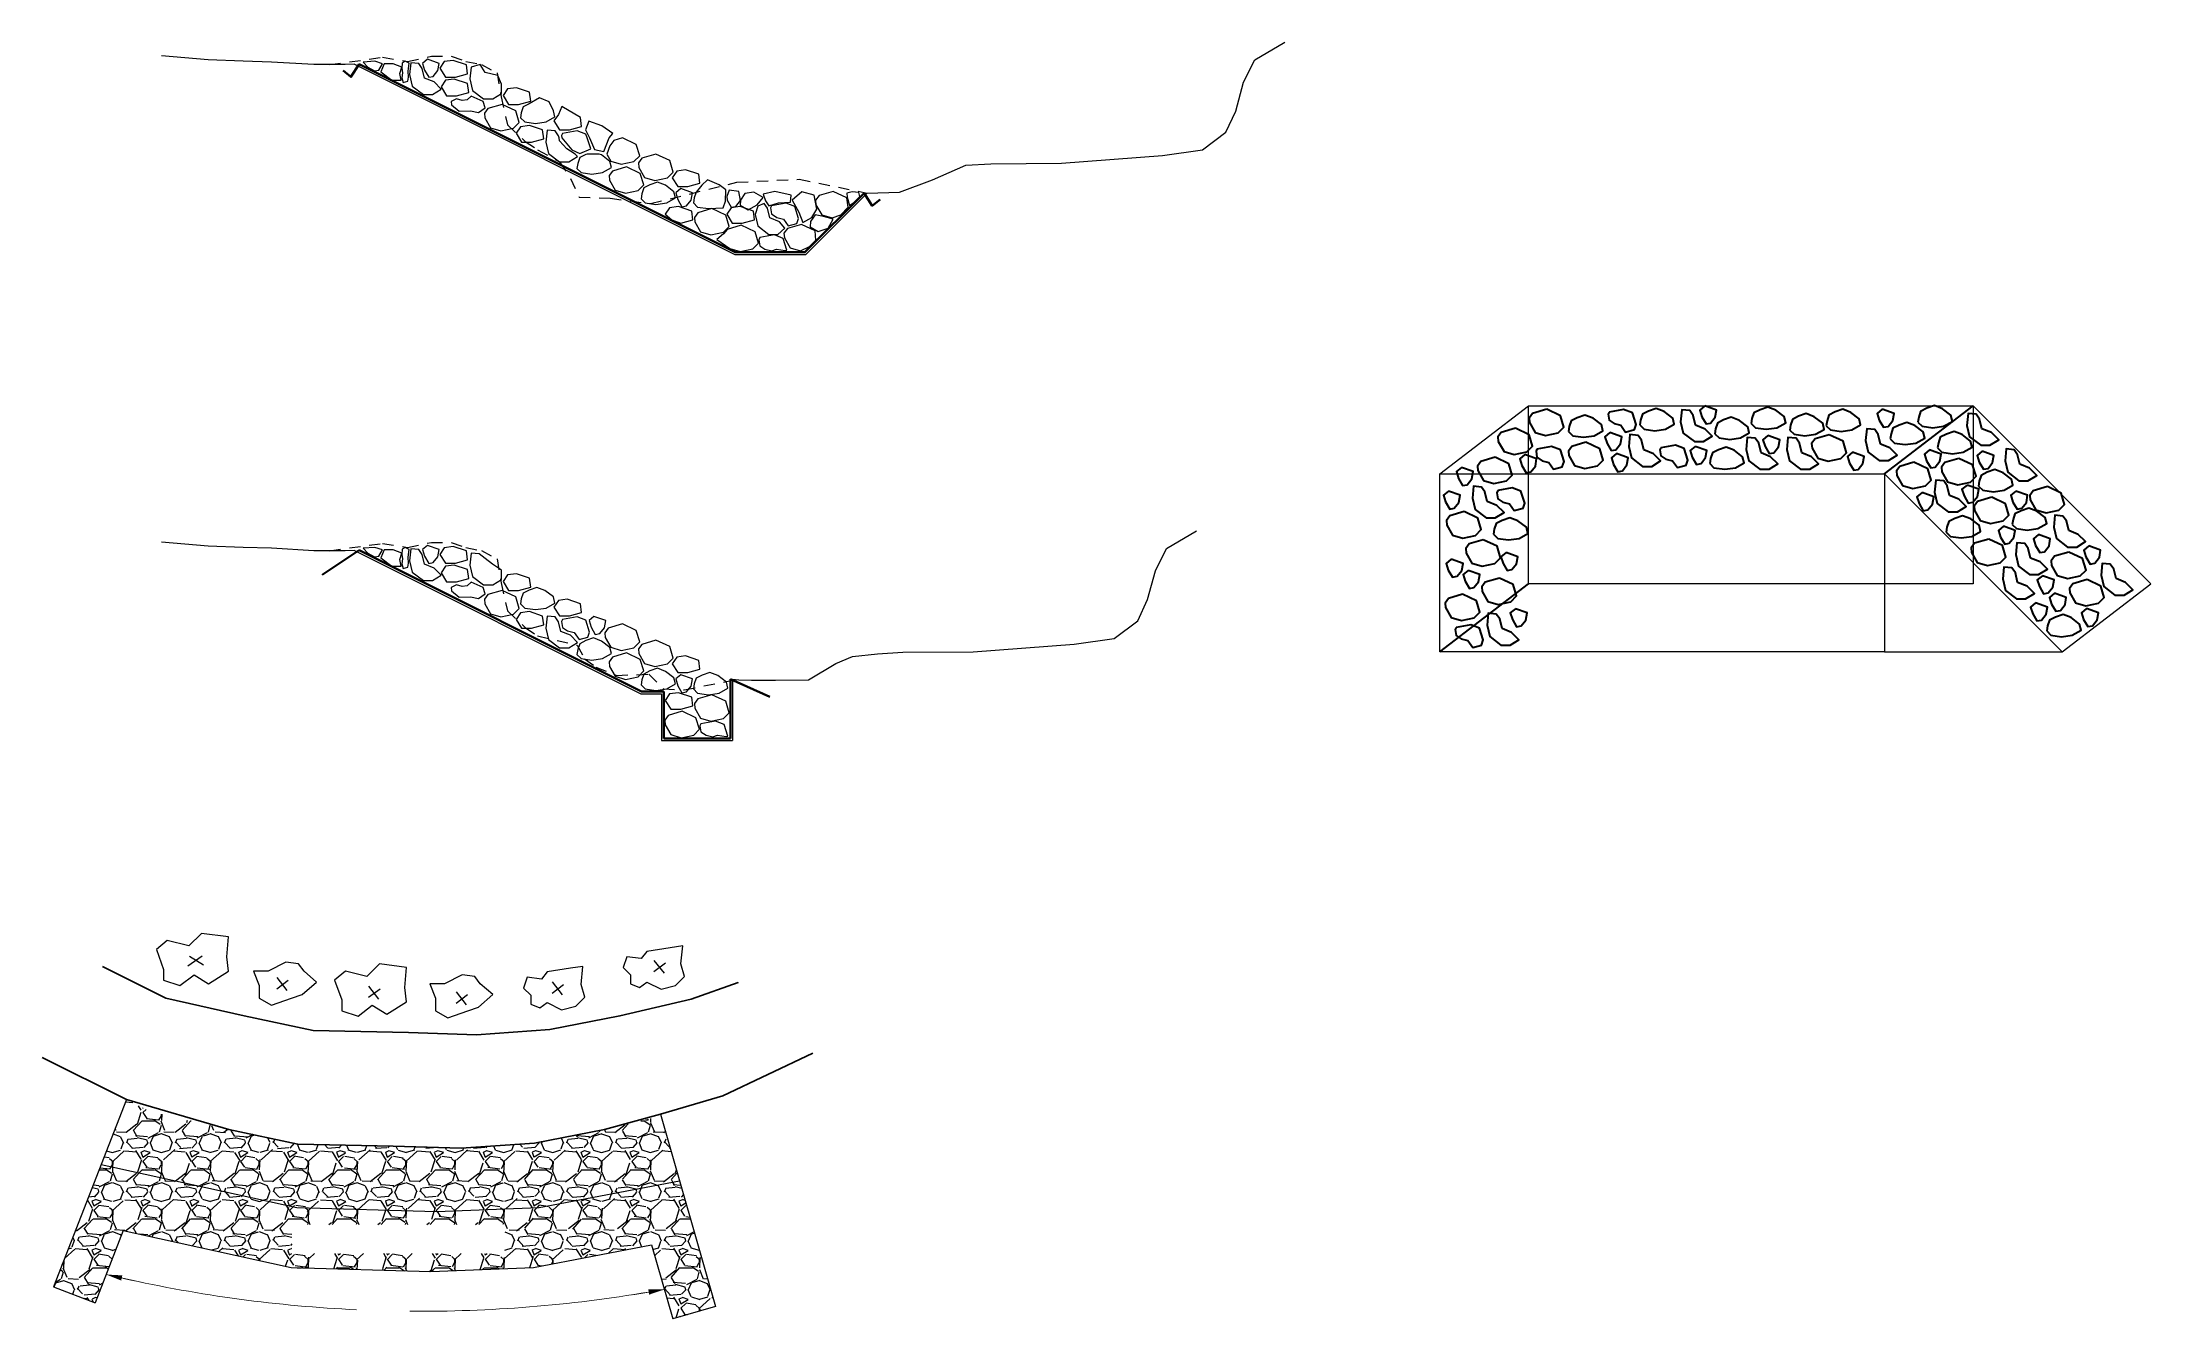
# Model space of a CAD drawing. Header units: feet. Extents: x 425 to 891, y 597 to 1262.
# Drawn here: x 425.46 to 449.18, y 621.18 to 635.53 of the extents above; entities that cross this region are included whole.
import ezdxf

# ---------------------------------------------------------------- set-up
doc = ezdxf.new("R2010")
doc.units = ezdxf.units.FT
doc.header["$MEASUREMENT"] = 0
doc.linetypes.add('HIDDEN', pattern=[0.375, 0.25, -0.125])
for name, color, linetype, lineweight in [('2.Tblk.Text.User', 7, 'Continuous', 18), ('Geotextile', 250, 'Continuous', 53), ('Ground', 252, 'Continuous', 30), ('RipRap', 252, 'Continuous', 40), ('Streambed', 163, 'Continuous', 35)]:
    doc.layers.add(name, color=color, linetype=linetype, lineweight=lineweight)
for name, color, linetype in [('Existing ground', 7, 'Continuous'), ('Riprap Hatch', 253, 'Continuous'), ('Veg.', 102, 'Continuous')]:
    doc.layers.add(name, color=color, linetype=linetype)
doc.styles.add('Notes_Dimensions', font='romans.shx', dxfattribs={"height": 0.078})
doc.dimstyles.get("Standard").update_dxf_attribs({"dimtxt": 0.078, "dimasz": 0.18, "dimexe": 0.18, "dimexo": 0.0625, "dimgap": 0.09, "dimtad": 0, "dimtih": 1, "dimtoh": 1, "dimdec": 4, "dimzin": 0, "dimdsep": 46, "dimtxsty": 'Notes_Dimensions', "dimcen": 0.09, "dimclrd": 256, "dimclre": 256, "dimclrt": 256, "dimadec": 0, "dimazin": 0, "dimtfac": 1, "dimtdec": 4, "dimtofl": 0, "dimtmove": 0, "dimatfit": 3, "dimfxl": 0, "dimtolj": 1, "dimtzin": 0, "dimlwd": -1, "dimlwe": -1, "dimarcsym": 0})
pattern_1 = [(228.0128, (0.396, 0.55), (-4.3999990277, -4.9500007379), [0.0739948, -7.3254984]), (184.9697, (0.3465, 0.495), (6.6000005783, 0.54999521885), [0.1269774, -12.57075875]), (132.5104, (0.22, 0.484), (5.4999948951, -6.0500047706), [0.0895334, -8.8638176]), (267.2737, (0.0055, 0.3465), (0.54999780975, 11.0000001622), [0.1156309, -11.4474569]), (292.8337, (0, 0.231), (-2.750005448, 6.5999980265), [0.11338525, -11.22515515]), (357.2737, (0.044, 0.1265), (-11.0000001622, 0.54999780975), [0.1156309, -11.4474569]), (37.6942, (0.1595, 0.121), (-7.1500040401, -5.49999472284), [0.15291595, -15.13866695]), (72.2553, (0.2805, 0.2145), (3.8500059195, 12.0999979272), [0.1443684, -14.29247655]), (121.4296, (0.3245, 0.352), (-4.4000045288, 7.1499972701), [0.1160225, -11.48624015]), (175.2364, (0.264, 0.451), (6.0500005205, -0.549995343), [0.1324576, -6.49041965]), (222.3974, (0.132, 0.462), (-6.6000040431, -6.0499956451), [0.1712964, -16.95835625]), (138.8141, (0.55, 0.341), (-3.8500016207, 3.2999985223), [0.05846555, -5.7881142]), (171.4692, (0.506, 0.3795), (7.1499990566, -1.1000043505), [0.11123035, -11.01183105]), (225, (0.396, 0.396), (-6e-17, -0.55000017), [0.07778155, -0.7000356]), (203.1986, (0.3575, 0.462), (2.749999852, 1.100000729), [0.0418869, -4.14678825]), (291.8014, (0.319, 0.4455), (-0.549999951, 1.65000015), [0.05923665, -2.9026041]), (30.9638, (0.341, 0.3905), (1.649998912, 1.100001366), [0.09621095, -3.11081265]), (161.5651, (0.4235, 0.44), (1.10000024, -0.54999912), [0.06957005, -1.66968285]), (16.3895, (0, 0.4455), (5.5000012091, 1.6499959904), [0.09746, -9.64856475]), (70.3462, (0.0935, 0.473), (-2.199997386, -6.0500011746), [0.08176355, -8.0945744]), (293.1986, (0.4235, 0.55), (-1.100000729, 2.749999852), [0.08377325, -4.1049019]), (343.6105, (0.4565, 0.473), (-5.5000012091, 1.6499959904), [0.09746, -9.64856475]), (339.444, (0, 0.1045), (-2.7500010145, 1.099997798), [0.093984, -4.6052182]), (294.7751, (0.088, 0.0715), (-2.749995704, 6.050001882), [0.0787479, -7.79605365]), (66.8014, (0.429, 0), (1.100000729, 2.749999852), [0.08377325, -4.1049019]), (17.354, (0.462, 0.077), (-7.1500011105, -2.1999969762), [0.09219705, -9.1274832]), (69.444, (0.1595, 0), (-1.099997798, -2.7500010145), [0.046992, -4.6522102]), (101.3099, (0.396, 0), (-0.549998698, 2.200000414), [0.0280445, -2.77641595]), (165.9638, (0.3905, 0.0275), (1.6500003, -0.549998932), [0.11338525, -2.1543225]), (186.009, (0.2805, 0.055), (5.499999863, 0.5499996246), [0.1050775, -10.40265765]), (303.6901, (0.341, 0.341), (-0.550000734, 1.099999757), [0.0793221, -1.90373095]), (353.1572, (0.385, 0.275), (9.349999651, -1.10000439886), [0.1384867, -13.71015965]), (60.9454, (0.5225, 0.2585), (-2.200000015, -3.8500002115), [0.0566258, -5.6059707]), (90, (0.55, 0.308), (-0.55, 0.55), [0.033, -0.517]), (120.2564, (0.2695, 0.0715), (2.1999971877, -3.8500013507), [0.0764082, -7.564436]), (48.0128, (0.231, 0.1375), (4.3999990277, 4.9500007379), [0.1479896, -7.2515036]), (0, (0.33, 0.2475), (0.55, 0.55), [0.143, -0.407]), (325.3048, (0.473, 0.2475), (-5.4999968424, 3.8500047353), [0.0869627, -8.6093007]), (254.0546, (0.5445, 0.198), (-0.549999939, -2.20000007), [0.0800811, -3.9239794]), (207.646, (0.5225, 0.121), (-10.44999769395, -5.50000424224), [0.13038575, -12.9082107]), (175.4261, (0.407, 0.0605), (-7.1500003071, 0.54999714064), [0.13793945, -13.6559907])]

msp = doc.modelspace()

# ---------------------------------------------------------------- hatches: boundary and pattern name
at = {"layer": 'Riprap Hatch'}
h = msp.add_hatch(dxfattribs=at)
h.set_pattern_fill('GRAVEL', color=256, scale=0.55, style=0)
h.set_pattern_definition(pattern_1)
h.paths.add_polyline_path([(428.325, 622.426), (429.897, 622.381), (431.05, 622.426), (432.137, 622.634), (431.936, 623.34), (431.787, 623.305), (430.998, 623.152), (430.175, 623.093), (429.409, 623.117), (428.338, 623.14), (427.561, 623.305), (426.876, 623.46), (426.619, 622.801)])
h.paths.add_polyline_path([(426.876, 623.46), (426.679, 623.505), (426.409, 623.64), (426.125, 622.91), (426.619, 622.801)])
h.paths.add_polyline_path([(432.137, 622.634), (432.63, 622.728), (432.423, 623.455), (431.936, 623.34)])
h = msp.add_hatch(dxfattribs=at)
h.set_pattern_fill('GRAVEL', color=256, scale=0.55, style=0)
h.set_pattern_definition(pattern_1)
h.paths.add_polyline_path([(428.262, 621.753), (429.466, 621.719), (429.466, 621.909), (428.268, 621.909), (428.268, 622.235), (429.466, 622.235), (429.466, 622.393), (428.325, 622.426), (426.125, 622.91), (425.591, 621.537), (426.057, 621.356), (426.373, 622.169)])
h = msp.add_hatch(dxfattribs=at)
h.set_pattern_fill('GRAVEL', color=256, scale=0.55, style=0)
h.set_pattern_definition(pattern_1)
h.paths.add_polyline_path([(431.05, 622.426), (429.897, 622.381), (429.466, 622.393), (429.466, 622.235), (430.664, 622.235), (430.664, 621.909), (429.466, 621.909), (429.466, 621.719), (429.834, 621.708), (430.988, 621.753), (432.316, 622.008), (432.553, 621.176), (433.034, 621.313), (432.63, 622.728)])

# ---------------------------------------------------------------- linework, layer by layer
at = {"layer": '2.Tblk.Text.User'}
for centre, radius, start, end in [((429.701, 636.438), 15.176, 257.3522, 267.3359), ((429.725, 636.528), 15.267, 269.5121, 279.6455)]:
    msp.add_arc(centre, radius, start, end, dxfattribs=at)
at = {"layer": 'Existing ground', "linetype": 'HIDDEN', "ltscale": 0.5}
for points in [[(428.695, 635.274), (429.291, 635.356), (429.572, 635.31), (429.841, 635.368), (430.063, 635.368), (430.227, 635.31), (430.403, 635.274), (430.578, 635.181), (430.625, 634.912), (430.695, 634.597), (430.894, 634.41), (431.034, 634.317), (431.282, 634.181), (431.403, 633.993), (431.502, 633.784), (431.851, 633.771), (432.305, 633.711), (433.276, 633.952), (433.976, 633.985), (434.742, 633.83)], [(428.695, 629.81), (429.291, 629.892), (429.572, 629.846), (429.841, 629.904), (430.063, 629.904), (430.227, 629.846), (430.403, 629.811), (430.578, 629.717), (430.625, 629.449), (430.695, 629.133), (430.894, 628.946), (431.034, 628.853), (431.479, 628.748), (431.561, 628.596), (431.689, 628.502), (431.923, 628.409), (432.286, 628.421), (432.45, 628.257), (432.684, 628.245), (433.327, 628.374)]]:
    msp.add_lwpolyline(points, dxfattribs=at)
at = {"layer": 'Geotextile'}
for p, q in [((429.027, 629.816), (428.611, 629.539)), ((429.027, 629.816), (432.202, 628.228)), ((433.202, 628.367), (433.202, 627.701)), ((433.202, 628.367), (433.646, 628.168)), ((432.202, 628.228), (432.452, 628.228)), ((432.452, 628.228), (432.452, 627.701)), ((432.452, 627.701), (433.202, 627.701))]:
    msp.add_line(p, q, dxfattribs=at)
for points in [[(429.027, 635.28), (428.935, 635.136), (428.847, 635.207)], [(429.027, 635.28), (433.257, 633.165), (434.041, 633.165), (434.706, 633.83)], [(434.706, 633.83), (434.798, 633.687), (434.887, 633.758)]]:
    msp.add_lwpolyline(points, dxfattribs=at)
at = {"layer": 'Ground'}
for p, q in [((428.975, 635.278), (433.251, 633.14)), ((434.742, 633.83), (434.051, 633.14)), ((433.251, 633.14), (434.051, 633.14)), ((441.182, 630.675), (442.178, 631.437)), ((442.178, 631.437), (447.178, 631.437)), ((442.178, 629.437), (442.178, 631.437)), ((447.178, 631.437), (449.178, 629.437)), ((447.178, 631.437), (447.178, 629.437)), ((446.182, 630.675), (448.182, 628.675)), ((428.975, 629.814), (432.196, 628.203)), ((447.178, 629.437), (442.178, 629.437)), ((448.182, 628.675), (449.178, 629.437)), ((446.182, 628.675), (448.182, 628.675)), ((433.227, 628.367), (433.227, 627.676)), ((432.196, 628.203), (432.427, 628.203)), ((432.427, 628.203), (432.427, 627.676)), ((432.427, 627.676), (433.227, 627.676)), ((426.41, 623.642), (425.591, 621.537)), ((432.417, 623.477), (433.034, 621.313)), ((426.373, 622.169), (426.057, 621.356)), ((432.316, 622.008), (432.553, 621.176)), ((425.591, 621.537), (426.057, 621.356)), ((433.034, 621.313), (432.553, 621.176))]:
    msp.add_line(p, q, dxfattribs=at)
for points in [[(428.975, 635.278), (428.871, 635.274), (428.519, 635.274), (428.04, 635.301), (427.723, 635.311), (427.328, 635.326), (426.804, 635.371)], [(436.132, 634.16), (436.925, 634.165), (438.062, 634.253), (438.512, 634.315), (438.775, 634.515), (438.887, 634.752), (438.975, 635.076), (439.1, 635.326), (439.437, 635.526)], [(434.742, 633.83), (434.742, 633.83), (434.742, 633.83), (434.742, 633.83), (434.742, 633.83), (435.103, 633.839), (435.476, 633.978), (435.85, 634.142), (436.132, 634.16)], [(441.182, 630.675), (446.182, 630.675), (446.182, 628.675), (441.182, 628.675), (441.182, 630.675)], [(428.975, 629.814), (428.871, 629.81), (428.519, 629.81), (428.04, 629.838), (427.723, 629.847), (427.328, 629.862), (426.804, 629.907)], [(435.14, 628.668), (435.933, 628.673), (437.07, 628.761), (437.52, 628.823), (437.783, 629.023), (437.895, 629.26), (437.983, 629.585), (438.108, 629.834), (438.445, 630.034)], [(433.227, 628.367), (433.297, 628.359), (433.441, 628.356), (433.709, 628.353), (434.079, 628.358), (434.387, 628.541), (434.576, 628.62), (434.858, 628.65), (435.14, 628.668)], [(426.125, 622.91), (428.325, 622.426), (429.897, 622.381), (431.05, 622.426), (432.63, 622.728)], [(426.373, 622.169), (428.262, 621.753), (429.834, 621.708), (430.988, 621.753), (432.316, 622.008)]]:
    msp.add_lwpolyline(points, dxfattribs=at)
at = {"layer": 'RipRap'}
for p, q in [((446.182, 630.675), (447.178, 631.437)), ((441.182, 628.675), (442.178, 629.437))]:
    msp.add_line(p, q, dxfattribs=at)
for points in [[(442.384, 631.4), (442.225, 631.353), (442.186, 631.301), (442.19, 631.25), (442.255, 631.138), (442.371, 631.104), (442.513, 631.134), (442.577, 631.198), (442.539, 631.327), (442.384, 631.4)], [(442.628, 631.15), (442.676, 631.102), (442.796, 631.085), (442.916, 631.102), (443.015, 631.158), (442.998, 631.227), (442.904, 631.3), (442.813, 631.334), (442.727, 631.304), (442.658, 631.27), (442.637, 631.205), (442.628, 631.15)], [(443.085, 631.369), (443.074, 631.346), (443.085, 631.277), (443.142, 631.239), (443.218, 631.22), (443.271, 631.144), (443.37, 631.171), (443.389, 631.228), (443.347, 631.361), (443.248, 631.399), (443.085, 631.369)], [(443.431, 631.223), (443.478, 631.176), (443.599, 631.159), (443.719, 631.176), (443.818, 631.232), (443.801, 631.3), (443.706, 631.374), (443.616, 631.408), (443.53, 631.378), (443.461, 631.343), (443.439, 631.279), (443.431, 631.223)], [(443.889, 631.26), (443.919, 631.131), (444.044, 631.037), (444.147, 631.037), (444.246, 631.097), (444.164, 631.178), (444.057, 631.221), (444.031, 631.329), (443.992, 631.385), (443.902, 631.393), (443.889, 631.26)], [(444.161, 631.438), (444.104, 631.391), (444.128, 631.315), (444.175, 631.235), (444.227, 631.244), (444.279, 631.31), (444.293, 631.391), (444.161, 631.438)], [(444.684, 631.239), (444.731, 631.192), (444.852, 631.175), (444.972, 631.192), (445.071, 631.248), (445.054, 631.317), (444.959, 631.39), (444.869, 631.424), (444.783, 631.394), (444.714, 631.36), (444.692, 631.295), (444.684, 631.239)], [(445.118, 631.166), (445.165, 631.119), (445.286, 631.101), (445.406, 631.119), (445.505, 631.174), (445.488, 631.243), (445.393, 631.316), (445.303, 631.351), (445.217, 631.321), (445.148, 631.286), (445.126, 631.222), (445.118, 631.166)], [(445.527, 631.215), (445.575, 631.168), (445.695, 631.15), (445.815, 631.168), (445.914, 631.224), (445.897, 631.292), (445.803, 631.365), (445.712, 631.4), (445.626, 631.37), (445.557, 631.335), (445.536, 631.271), (445.527, 631.215)], [(446.157, 631.4), (446.101, 631.353), (446.124, 631.277), (446.172, 631.197), (446.224, 631.207), (446.275, 631.273), (446.29, 631.353), (446.157, 631.4)], [(446.559, 631.256), (446.606, 631.209), (446.727, 631.191), (446.847, 631.209), (446.946, 631.264), (446.929, 631.333), (446.834, 631.406), (446.744, 631.441), (446.658, 631.411), (446.589, 631.376), (446.568, 631.312), (446.559, 631.256)], [(447.11, 631.219), (447.14, 631.09), (447.265, 630.995), (447.368, 630.995), (447.467, 631.055), (447.385, 631.137), (447.278, 631.18), (447.252, 631.287), (447.213, 631.343), (447.123, 631.352), (447.11, 631.219)], [(442.032, 631.188), (441.872, 631.14), (441.834, 631.089), (441.838, 631.037), (441.903, 630.925), (442.019, 630.891), (442.161, 630.921), (442.225, 630.986), (442.186, 631.114), (442.032, 631.188)], [(443.095, 631.138), (443.038, 631.091), (443.062, 631.016), (443.109, 630.935), (443.161, 630.945), (443.213, 631.011), (443.227, 631.091), (443.095, 631.138)], [(443.307, 630.982), (443.338, 630.853), (443.462, 630.758), (443.566, 630.758), (443.664, 630.819), (443.583, 630.9), (443.475, 630.943), (443.449, 631.051), (443.411, 631.106), (443.32, 631.115), (443.307, 630.982)], [(444.274, 631.125), (444.322, 631.078), (444.442, 631.061), (444.562, 631.078), (444.661, 631.134), (444.644, 631.202), (444.55, 631.275), (444.459, 631.31), (444.373, 631.28), (444.304, 631.245), (444.283, 631.181), (444.274, 631.125)], [(444.872, 631.106), (444.815, 631.058), (444.839, 630.983), (444.886, 630.903), (444.938, 630.912), (444.99, 630.978), (445.004, 631.058), (444.872, 631.106)], [(445.561, 631.114), (445.402, 631.067), (445.363, 631.015), (445.368, 630.964), (445.432, 630.852), (445.548, 630.817), (445.69, 630.847), (445.755, 630.912), (445.716, 631.041), (445.561, 631.114)], [(445.969, 631.047), (445.999, 630.918), (446.124, 630.824), (446.227, 630.824), (446.326, 630.884), (446.244, 630.966), (446.137, 631.009), (446.111, 631.116), (446.072, 631.172), (445.982, 631.181), (445.969, 631.047)], [(446.248, 631.068), (446.295, 631.02), (446.416, 631.003), (446.536, 631.02), (446.635, 631.076), (446.618, 631.145), (446.523, 631.218), (446.433, 631.252), (446.347, 631.222), (446.278, 631.188), (446.256, 631.124), (446.248, 631.068)], [(446.78, 630.965), (446.827, 630.918), (446.948, 630.9), (447.068, 630.918), (447.167, 630.973), (447.15, 631.042), (447.055, 631.115), (446.965, 631.15), (446.879, 631.12), (446.81, 631.085), (446.788, 631.021), (446.78, 630.965)], [(441.802, 630.86), (441.643, 630.813), (441.604, 630.762), (441.609, 630.71), (441.673, 630.598), (441.789, 630.564), (441.931, 630.594), (441.996, 630.658), (441.957, 630.787), (441.802, 630.86)], [(442.138, 630.89), (442.081, 630.842), (442.105, 630.767), (442.152, 630.687), (442.204, 630.696), (442.256, 630.762), (442.27, 630.842), (442.138, 630.89)], [(442.274, 630.951), (442.263, 630.929), (442.274, 630.86), (442.331, 630.822), (442.407, 630.803), (442.461, 630.727), (442.559, 630.754), (442.578, 630.811), (442.537, 630.944), (442.438, 630.982), (442.274, 630.951)], [(442.825, 631.029), (442.666, 630.982), (442.627, 630.93), (442.631, 630.879), (442.696, 630.767), (442.812, 630.733), (442.954, 630.763), (443.018, 630.827), (442.98, 630.956), (442.825, 631.029)], [(443.168, 630.901), (443.112, 630.854), (443.135, 630.778), (443.183, 630.698), (443.234, 630.708), (443.286, 630.774), (443.301, 630.854), (443.168, 630.901)], [(443.666, 630.968), (443.655, 630.945), (443.666, 630.877), (443.723, 630.839), (443.799, 630.82), (443.853, 630.744), (443.952, 630.77), (443.971, 630.827), (443.929, 630.96), (443.83, 630.998), (443.666, 630.968)], [(444.053, 630.983), (443.996, 630.936), (444.02, 630.86), (444.067, 630.78), (444.119, 630.79), (444.171, 630.856), (444.185, 630.936), (444.053, 630.983)], [(444.217, 630.79), (444.264, 630.742), (444.385, 630.725), (444.505, 630.742), (444.604, 630.798), (444.587, 630.867), (444.492, 630.94), (444.402, 630.974), (444.316, 630.944), (444.247, 630.91), (444.226, 630.845), (444.217, 630.79)], [(444.626, 630.949), (444.656, 630.82), (444.781, 630.726), (444.884, 630.726), (444.983, 630.786), (444.901, 630.867), (444.794, 630.91), (444.768, 631.018), (444.729, 631.074), (444.639, 631.082), (444.626, 630.949)], [(445.084, 630.949), (445.115, 630.82), (445.239, 630.726), (445.343, 630.726), (445.442, 630.786), (445.36, 630.867), (445.252, 630.91), (445.226, 631.018), (445.188, 631.074), (445.097, 631.082), (445.084, 630.949)], [(445.822, 630.917), (445.765, 630.87), (445.789, 630.795), (445.836, 630.715), (445.888, 630.724), (445.94, 630.79), (445.954, 630.87), (445.822, 630.917)], [(446.688, 630.943), (446.631, 630.896), (446.655, 630.821), (446.702, 630.74), (446.754, 630.75), (446.806, 630.816), (446.82, 630.896), (446.688, 630.943)], [(447.02, 630.848), (446.86, 630.801), (446.822, 630.749), (446.826, 630.698), (446.891, 630.586), (447.007, 630.552), (447.149, 630.582), (447.213, 630.646), (447.174, 630.775), (447.02, 630.848)], [(447.281, 630.929), (447.225, 630.882), (447.248, 630.806), (447.295, 630.726), (447.347, 630.735), (447.399, 630.801), (447.414, 630.882), (447.281, 630.929)], [(447.538, 630.821), (447.568, 630.692), (447.693, 630.597), (447.796, 630.597), (447.895, 630.657), (447.813, 630.739), (447.706, 630.782), (447.68, 630.889), (447.641, 630.945), (447.551, 630.954), (447.538, 630.821)], [(441.424, 630.746), (441.367, 630.699), (441.391, 630.623), (441.438, 630.543), (441.49, 630.552), (441.542, 630.618), (441.556, 630.699), (441.424, 630.746)], [(446.513, 630.805), (446.354, 630.758), (446.316, 630.707), (446.32, 630.655), (446.384, 630.543), (446.501, 630.509), (446.642, 630.539), (446.707, 630.603), (446.668, 630.732), (446.513, 630.805)], [(447.24, 630.537), (447.288, 630.489), (447.408, 630.472), (447.529, 630.489), (447.627, 630.545), (447.61, 630.614), (447.516, 630.687), (447.425, 630.721), (447.339, 630.691), (447.27, 630.657), (447.249, 630.593), (447.24, 630.537)], [(441.278, 630.481), (441.222, 630.433), (441.245, 630.358), (441.292, 630.278), (441.344, 630.287), (441.396, 630.353), (441.41, 630.433), (441.278, 630.481)], [(441.547, 630.401), (441.577, 630.272), (441.702, 630.178), (441.805, 630.178), (441.904, 630.238), (441.822, 630.319), (441.715, 630.362), (441.689, 630.47), (441.65, 630.526), (441.56, 630.534), (441.547, 630.401)], [(441.832, 630.485), (441.821, 630.462), (441.832, 630.394), (441.889, 630.356), (441.965, 630.337), (442.018, 630.261), (442.117, 630.288), (442.136, 630.345), (442.094, 630.478), (441.996, 630.516), (441.832, 630.485)], [(446.605, 630.463), (446.548, 630.416), (446.572, 630.34), (446.619, 630.26), (446.671, 630.269), (446.723, 630.335), (446.737, 630.416), (446.605, 630.463)], [(446.745, 630.469), (446.775, 630.34), (446.9, 630.246), (447.003, 630.246), (447.102, 630.306), (447.02, 630.388), (446.913, 630.43), (446.887, 630.538), (446.848, 630.594), (446.758, 630.602), (446.745, 630.469)], [(447.111, 630.548), (447.054, 630.501), (447.078, 630.426), (447.125, 630.346), (447.177, 630.355), (447.229, 630.421), (447.243, 630.501), (447.111, 630.548)], [(447.389, 630.411), (447.229, 630.364), (447.191, 630.312), (447.195, 630.261), (447.259, 630.149), (447.376, 630.115), (447.518, 630.145), (447.582, 630.209), (447.543, 630.338), (447.389, 630.411)], [(447.66, 630.48), (447.603, 630.433), (447.627, 630.357), (447.674, 630.277), (447.726, 630.287), (447.778, 630.353), (447.792, 630.433), (447.66, 630.48)], [(448.015, 630.531), (447.856, 630.484), (447.817, 630.432), (447.821, 630.381), (447.886, 630.269), (448.002, 630.235), (448.144, 630.265), (448.208, 630.329), (448.17, 630.458), (448.015, 630.531)], [(441.454, 630.249), (441.295, 630.201), (441.256, 630.15), (441.261, 630.098), (441.325, 629.986), (441.441, 629.952), (441.583, 629.982), (441.648, 630.047), (441.609, 630.175), (441.454, 630.249)], [(441.785, 629.996), (441.832, 629.949), (441.953, 629.932), (442.073, 629.949), (442.172, 630.005), (442.155, 630.073), (442.06, 630.147), (441.97, 630.181), (441.884, 630.151), (441.815, 630.116), (441.793, 630.052), (441.785, 629.996)], [(446.877, 630.018), (446.924, 629.971), (447.044, 629.954), (447.165, 629.971), (447.264, 630.027), (447.246, 630.096), (447.152, 630.169), (447.061, 630.203), (446.975, 630.173), (446.907, 630.139), (446.885, 630.074), (446.877, 630.018)], [(447.62, 630.105), (447.668, 630.058), (447.788, 630.041), (447.908, 630.058), (448.007, 630.114), (447.99, 630.182), (447.895, 630.255), (447.805, 630.29), (447.719, 630.26), (447.65, 630.225), (447.629, 630.161), (447.62, 630.105)], [(448.087, 630.075), (448.117, 629.946), (448.242, 629.851), (448.345, 629.851), (448.444, 629.912), (448.362, 629.993), (448.255, 630.036), (448.229, 630.144), (448.19, 630.2), (448.1, 630.208), (448.087, 630.075)], [(441.67, 629.933), (441.511, 629.886), (441.472, 629.834), (441.477, 629.783), (441.541, 629.671), (441.657, 629.637), (441.799, 629.667), (441.864, 629.731), (441.825, 629.86), (441.67, 629.933)], [(447.355, 629.941), (447.195, 629.893), (447.157, 629.842), (447.161, 629.79), (447.226, 629.679), (447.342, 629.644), (447.484, 629.674), (447.548, 629.739), (447.509, 629.868), (447.355, 629.941)], [(447.52, 630.086), (447.464, 630.039), (447.487, 629.963), (447.535, 629.883), (447.586, 629.893), (447.638, 629.959), (447.653, 630.039), (447.52, 630.086)], [(447.658, 629.766), (447.688, 629.637), (447.813, 629.543), (447.916, 629.543), (448.015, 629.603), (447.934, 629.685), (447.826, 629.728), (447.8, 629.835), (447.761, 629.891), (447.671, 629.9), (447.658, 629.766)], [(447.915, 629.992), (447.858, 629.945), (447.882, 629.869), (447.929, 629.789), (447.981, 629.798), (448.033, 629.864), (448.047, 629.945), (447.915, 629.992)], [(441.309, 629.715), (441.253, 629.668), (441.276, 629.592), (441.324, 629.512), (441.376, 629.522), (441.427, 629.588), (441.442, 629.668), (441.309, 629.715)], [(441.926, 629.79), (441.869, 629.743), (441.893, 629.668), (441.94, 629.588), (441.992, 629.597), (442.044, 629.663), (442.058, 629.743), (441.926, 629.79)], [(448.255, 629.795), (448.096, 629.748), (448.058, 629.696), (448.062, 629.645), (448.126, 629.533), (448.243, 629.499), (448.384, 629.529), (448.449, 629.593), (448.41, 629.722), (448.255, 629.795)], [(448.481, 629.863), (448.425, 629.816), (448.448, 629.741), (448.495, 629.66), (448.547, 629.67), (448.599, 629.736), (448.613, 629.816), (448.481, 629.863)], [(448.619, 629.535), (448.649, 629.406), (448.774, 629.311), (448.877, 629.311), (448.976, 629.372), (448.894, 629.453), (448.787, 629.496), (448.761, 629.604), (448.722, 629.66), (448.632, 629.668), (448.619, 629.535)], [(441.499, 629.589), (441.443, 629.542), (441.466, 629.466), (441.514, 629.386), (441.565, 629.396), (441.617, 629.462), (441.632, 629.542), (441.499, 629.589)], [(441.851, 629.503), (441.692, 629.455), (441.654, 629.404), (441.658, 629.352), (441.722, 629.24), (441.839, 629.206), (441.98, 629.236), (442.045, 629.301), (442.006, 629.429), (441.851, 629.503)], [(447.512, 629.492), (447.543, 629.363), (447.667, 629.269), (447.77, 629.269), (447.869, 629.329), (447.788, 629.41), (447.68, 629.453), (447.654, 629.561), (447.616, 629.617), (447.525, 629.625), (447.512, 629.492)], [(447.958, 629.529), (447.901, 629.482), (447.925, 629.406), (447.972, 629.326), (448.024, 629.336), (448.076, 629.402), (448.09, 629.482), (447.958, 629.529)], [(448.461, 629.485), (448.302, 629.438), (448.263, 629.387), (448.267, 629.335), (448.332, 629.223), (448.448, 629.189), (448.59, 629.219), (448.654, 629.283), (448.616, 629.412), (448.461, 629.485)], [(441.438, 629.321), (441.279, 629.274), (441.24, 629.222), (441.244, 629.17), (441.309, 629.059), (441.425, 629.024), (441.567, 629.054), (441.631, 629.119), (441.593, 629.248), (441.438, 629.321)], [(447.882, 629.223), (447.825, 629.176), (447.849, 629.1), (447.896, 629.02), (447.948, 629.03), (448, 629.096), (448.014, 629.176), (447.882, 629.223)], [(448.095, 629.332), (448.038, 629.285), (448.062, 629.209), (448.109, 629.129), (448.161, 629.138), (448.213, 629.204), (448.227, 629.285), (448.095, 629.332)], [(441.365, 628.947), (441.354, 628.925), (441.365, 628.856), (441.422, 628.818), (441.498, 628.799), (441.552, 628.723), (441.65, 628.75), (441.669, 628.807), (441.628, 628.94), (441.529, 628.978), (441.365, 628.947)], [(441.713, 628.974), (441.743, 628.845), (441.868, 628.75), (441.971, 628.75), (442.07, 628.81), (441.988, 628.892), (441.881, 628.935), (441.855, 629.043), (441.816, 629.098), (441.726, 629.107), (441.713, 628.974)], [(442.031, 629.158), (441.974, 629.11), (441.998, 629.035), (442.045, 628.955), (442.097, 628.964), (442.149, 629.03), (442.163, 629.11), (442.031, 629.158)], [(448.007, 628.908), (448.054, 628.861), (448.174, 628.843), (448.295, 628.861), (448.394, 628.916), (448.377, 628.985), (448.282, 629.058), (448.192, 629.093), (448.106, 629.063), (448.037, 629.028), (448.015, 628.964), (448.007, 628.908)], [(448.455, 629.16), (448.399, 629.113), (448.422, 629.038), (448.47, 628.958), (448.522, 628.967), (448.574, 629.033), (448.588, 629.113), (448.455, 629.16)]]:
    msp.add_lwpolyline(points, dxfattribs=at)
at = {"layer": 'Riprap Hatch'}
for points in [[(429.073, 635.302), (429.125, 635.245), (429.125, 635.245), (429.198, 635.204), (429.249, 635.213), (429.29, 635.283), (429.202, 635.311), (429.073, 635.302)], [(429.27, 635.194), (429.27, 635.194), (429.395, 635.1), (429.498, 635.1), (429.485, 635.175), (429.508, 635.244), (429.408, 635.284), (429.408, 635.284), (429.307, 635.283), (429.307, 635.283), (429.27, 635.194)], [(429.546, 635.311), (429.512, 635.291), (429.508, 635.233), (429.516, 635.181), (429.506, 635.125), (429.522, 635.073), (429.576, 635.087), (429.583, 635.133), (429.578, 635.201), (429.589, 635.289), (429.546, 635.311)], [(429.594, 635.161), (429.624, 635.032), (429.749, 634.937), (429.852, 634.937), (429.951, 634.997), (429.869, 635.079), (429.761, 635.122), (429.736, 635.23), (429.697, 635.285), (429.607, 635.294), (429.594, 635.161)], [(429.795, 635.334), (429.739, 635.287), (429.762, 635.211), (429.809, 635.131), (429.861, 635.141), (429.913, 635.207), (429.927, 635.287), (429.795, 635.334)], [(430.233, 635.27), (430.084, 635.32), (429.984, 635.308), (429.934, 635.233), (429.997, 635.134), (430.109, 635.134), (430.246, 635.171), (430.233, 635.27)], [(430.272, 635.113), (430.302, 634.984), (430.427, 634.89), (430.53, 634.89), (430.629, 634.95), (430.629, 635.054), (430.586, 635.153), (430.446, 635.187), (430.387, 635.274), (430.285, 635.246), (430.272, 635.113)], [(430.247, 635.061), (430.097, 635.111), (429.998, 635.098), (429.948, 635.024), (430.01, 634.924), (430.122, 634.924), (430.259, 634.962), (430.247, 635.061)], [(430.286, 634.921), (430.243, 634.878), (430.187, 634.87), (430.123, 634.891), (430.063, 634.861), (430.067, 634.823), (430.153, 634.75), (430.278, 634.754), (430.368, 634.737), (430.446, 634.788), (430.42, 634.861), (430.286, 634.921)], [(430.944, 634.964), (430.795, 635.013), (430.695, 635.001), (430.645, 634.926), (430.707, 634.827), (430.819, 634.827), (430.956, 634.864), (430.944, 634.964)], [(430.841, 634.677), (430.889, 634.63), (431.009, 634.613), (431.129, 634.63), (431.228, 634.686), (431.211, 634.755), (431.164, 634.856), (431.055, 634.902), (430.94, 634.832), (430.871, 634.798), (430.85, 634.733), (430.841, 634.677)], [(430.635, 634.827), (430.475, 634.779), (430.437, 634.728), (430.441, 634.676), (430.505, 634.565), (430.622, 634.53), (430.764, 634.56), (430.828, 634.625), (430.789, 634.754), (430.635, 634.827)], [(431.517, 634.678), (431.306, 634.804), (431.268, 634.715), (431.218, 634.641), (431.28, 634.541), (431.392, 634.541), (431.529, 634.579), (431.517, 634.678)], [(431.09, 634.539), (430.941, 634.589), (430.841, 634.576), (430.792, 634.502), (430.854, 634.402), (430.966, 634.402), (431.103, 634.44), (431.09, 634.539)], [(431.275, 634.45), (431.269, 634.473), (431.231, 634.529), (431.14, 634.537), (431.127, 634.404)], [(431.457, 634.269), (431.362, 634.327), (431.282, 634.419), (431.275, 634.45)], [(431.314, 634.501), (431.303, 634.478), (431.307, 634.45)], [(431.307, 634.45), (431.419, 634.316), (431.508, 634.273), (431.634, 634.327), (431.59, 634.45)], [(431.59, 634.45), (431.577, 634.493), (431.478, 634.531), (431.314, 634.501)], [(431.609, 634.638), (431.573, 634.54), (431.617, 634.45)], [(431.84, 634.45), (431.88, 634.499), (431.755, 634.585), (431.609, 634.638)], [(431.617, 634.45), (431.674, 634.32), (431.78, 634.298), (431.84, 634.45)], [(431.812, 634.269), (431.859, 634.188), (431.975, 634.154), (432.117, 634.184), (432.182, 634.248), (432.143, 634.377), (431.988, 634.45)], [(431.89, 634.421), (431.847, 634.361), (431.812, 634.269)], [(431.988, 634.45), (431.89, 634.421)], [(431.127, 634.404), (431.157, 634.275), (431.282, 634.181), (431.385, 634.181), (431.484, 634.241), (431.457, 634.269)], [(431.476, 634.108), (431.524, 634.061), (431.644, 634.044), (431.765, 634.061), (431.864, 634.117), (431.846, 634.186), (431.752, 634.259), (431.725, 634.269)], [(431.592, 634.269), (431.575, 634.263), (431.507, 634.229), (431.485, 634.164), (431.476, 634.108)], [(431.725, 634.269), (431.592, 634.269)], [(432.365, 634.268), (432.206, 634.221), (432.167, 634.17), (432.172, 634.118), (432.236, 634.006), (432.352, 633.972), (432.494, 634.002), (432.559, 634.066), (432.52, 634.195), (432.365, 634.268)], [(432.035, 634.124), (431.875, 634.077), (431.837, 634.026), (431.841, 633.974), (431.906, 633.862), (432.022, 633.828), (432.164, 633.858), (432.228, 633.922), (432.189, 634.051), (432.035, 634.124)], [(432.197, 633.767), (432.245, 633.72), (432.365, 633.703), (432.486, 633.72), (432.584, 633.776), (432.567, 633.844), (432.473, 633.917), (432.382, 633.952), (432.296, 633.922), (432.227, 633.887), (432.206, 633.823), (432.197, 633.767)], [(432.847, 634.041), (432.698, 634.09), (432.598, 634.078), (432.549, 634.003), (432.611, 633.904), (432.723, 633.904), (432.86, 633.941), (432.847, 634.041)], [(432.787, 633.72), (432.834, 633.672), (432.955, 633.655), (433.121, 633.665), (433.148, 633.739), (433.151, 633.868), (433.075, 633.924), (432.945, 633.977), (432.881, 633.917), (432.817, 633.84), (432.796, 633.775), (432.787, 633.72)], [(432.643, 633.88), (432.587, 633.832), (432.61, 633.757), (432.657, 633.677), (432.709, 633.686), (432.761, 633.752), (432.775, 633.832), (432.643, 633.88)], [(433.189, 633.864), (433.163, 633.793), (433.165, 633.751), (433.212, 633.67), (433.264, 633.68), (433.316, 633.746), (433.297, 633.849), (433.189, 633.864)], [(433.571, 633.781), (433.466, 633.839), (433.366, 633.827), (433.316, 633.752), (433.313, 633.693), (433.403, 633.642), (433.503, 633.699), (433.571, 633.781)], [(433.479, 633.59), (433.509, 633.461), (433.634, 633.366), (433.737, 633.366), (433.814, 633.436), (433.754, 633.508), (433.647, 633.551), (433.621, 633.659), (433.582, 633.714), (433.512, 633.682), (433.479, 633.59)], [(433.701, 633.847), (433.572, 633.819), (433.596, 633.743), (433.634, 633.687), (433.743, 633.722), (433.879, 633.728), (433.887, 633.806), (433.701, 633.847)], [(433.666, 633.686), (433.654, 633.663), (433.666, 633.595), (433.723, 633.557), (433.799, 633.538), (433.852, 633.462), (433.951, 633.489), (433.97, 633.546), (433.928, 633.679), (433.829, 633.717), (433.666, 633.686)], [(434.143, 633.806), (434.005, 633.845), (433.898, 633.751), (433.971, 633.615), (434.018, 633.501), (434.119, 633.555), (434.174, 633.65), (434.143, 633.806)], [(434.358, 633.848), (434.199, 633.801), (434.16, 633.749), (434.165, 633.698), (434.229, 633.586), (434.345, 633.552), (434.444, 633.584), (434.525, 633.671), (434.513, 633.775), (434.358, 633.848)], [(434.572, 633.845), (434.513, 633.828), (434.515, 633.785), (434.541, 633.692), (434.59, 633.723), (434.658, 633.791), (434.646, 633.835), (434.572, 633.845)], [(432.768, 633.628), (432.619, 633.678), (432.519, 633.665), (432.47, 633.591), (432.544, 633.529), (432.644, 633.491), (432.781, 633.528), (432.768, 633.628)], [(432.995, 633.655), (432.836, 633.608), (432.797, 633.556), (432.802, 633.505), (432.866, 633.393), (432.982, 633.359), (433.124, 633.389), (433.189, 633.453), (433.15, 633.582), (432.995, 633.655)], [(433.324, 633.469), (433.165, 633.421), (433.126, 633.37), (433.049, 633.309), (433.195, 633.206), (433.311, 633.172), (433.453, 633.202), (433.518, 633.267), (433.479, 633.395), (433.324, 633.469)], [(433.461, 633.628), (433.311, 633.678), (433.212, 633.665), (433.162, 633.591), (433.224, 633.491), (433.336, 633.491), (433.473, 633.528), (433.461, 633.628)], [(434.003, 633.478), (433.843, 633.43), (433.805, 633.379), (433.809, 633.327), (433.874, 633.216), (433.99, 633.181), (434.093, 633.229), (434.164, 633.299), (434.157, 633.405), (434.003, 633.478)], [(434.359, 633.538), (434.249, 633.566), (434.154, 633.584), (434.104, 633.509), (434.1, 633.45), (434.191, 633.399), (434.301, 633.435), (434.359, 633.538)], [(433.534, 633.329), (433.523, 633.306), (433.534, 633.237), (433.591, 633.199), (433.667, 633.18), (433.72, 633.201), (433.819, 633.184), (433.838, 633.188), (433.797, 633.321), (433.698, 633.359), (433.534, 633.329)], [(429.073, 629.838), (429.125, 629.782), (429.125, 629.782), (429.198, 629.74), (429.249, 629.749), (429.29, 629.819), (429.202, 629.847), (429.073, 629.838)], [(429.27, 629.73), (429.27, 629.73), (429.395, 629.636), (429.498, 629.636), (429.485, 629.711), (429.508, 629.781), (429.408, 629.821), (429.408, 629.821), (429.307, 629.819), (429.307, 629.819), (429.27, 629.73)], [(429.546, 629.847), (429.512, 629.827), (429.508, 629.769), (429.516, 629.717), (429.506, 629.661), (429.522, 629.61), (429.576, 629.624), (429.583, 629.669), (429.578, 629.737), (429.589, 629.825), (429.546, 629.847)], [(429.594, 629.697), (429.624, 629.568), (429.749, 629.474), (429.852, 629.474), (429.951, 629.534), (429.869, 629.615), (429.761, 629.658), (429.736, 629.766), (429.697, 629.822), (429.607, 629.83), (429.594, 629.697)], [(429.795, 629.87), (429.739, 629.823), (429.762, 629.748), (429.809, 629.667), (429.861, 629.677), (429.913, 629.743), (429.927, 629.823), (429.795, 629.87)], [(430.233, 629.807), (430.084, 629.856), (429.984, 629.844), (429.934, 629.769), (429.997, 629.67), (430.109, 629.67), (430.246, 629.707), (430.233, 629.807)], [(430.272, 629.649), (430.302, 629.52), (430.427, 629.426), (430.53, 629.426), (430.629, 629.486), (430.629, 629.591), (430.527, 629.659), (430.446, 629.723), (430.375, 629.774), (430.285, 629.782), (430.272, 629.649)], [(430.247, 629.597), (430.097, 629.647), (429.998, 629.635), (429.948, 629.56), (430.01, 629.46), (430.122, 629.46), (430.259, 629.498), (430.247, 629.597)], [(430.286, 629.458), (430.243, 629.415), (430.187, 629.406), (430.123, 629.428), (430.063, 629.397), (430.067, 629.359), (430.153, 629.286), (430.278, 629.29), (430.368, 629.273), (430.446, 629.324), (430.42, 629.397), (430.286, 629.458)], [(430.944, 629.5), (430.795, 629.55), (430.695, 629.537), (430.645, 629.463), (430.707, 629.363), (430.819, 629.363), (430.956, 629.4), (430.944, 629.5)], [(430.635, 629.363), (430.475, 629.316), (430.437, 629.264), (430.441, 629.212), (430.505, 629.101), (430.622, 629.066), (430.764, 629.096), (430.828, 629.161), (430.789, 629.29), (430.635, 629.363)], [(430.841, 629.214), (430.889, 629.166), (431.009, 629.149), (431.129, 629.166), (431.228, 629.222), (431.211, 629.291), (431.116, 629.364), (431.026, 629.398), (430.94, 629.368), (430.871, 629.334), (430.85, 629.269), (430.841, 629.214)], [(431.517, 629.214), (431.367, 629.264), (431.268, 629.252), (431.218, 629.177), (431.28, 629.077), (431.392, 629.077), (431.529, 629.115), (431.517, 629.214)], [(431.09, 629.075), (430.941, 629.125), (430.841, 629.113), (430.792, 629.038), (430.854, 628.939), (430.966, 628.939), (431.103, 628.976), (431.09, 629.075)], [(431.127, 628.94), (431.157, 628.812), (431.282, 628.717), (431.385, 628.717), (431.484, 628.777), (431.403, 628.859), (431.295, 628.902), (431.269, 629.009), (431.231, 629.065), (431.14, 629.074), (431.127, 628.94)], [(431.314, 629.037), (431.303, 629.014), (431.314, 628.946), (431.371, 628.908), (431.447, 628.889), (431.501, 628.813), (431.599, 628.839), (431.618, 628.896), (431.577, 629.029), (431.478, 629.067), (431.314, 629.037)], [(431.668, 629.072), (431.612, 629.025), (431.635, 628.949), (431.682, 628.869), (431.734, 628.878), (431.786, 628.944), (431.8, 629.025), (431.668, 629.072)], [(431.988, 628.987), (431.829, 628.939), (431.79, 628.888), (431.794, 628.836), (431.859, 628.724), (431.975, 628.69), (432.117, 628.72), (432.182, 628.785), (432.143, 628.914), (431.988, 628.987)], [(431.476, 628.644), (431.524, 628.597), (431.644, 628.58), (431.765, 628.597), (431.864, 628.653), (431.846, 628.722), (431.752, 628.795), (431.661, 628.829), (431.575, 628.799), (431.507, 628.765), (431.485, 628.7), (431.476, 628.644)], [(432.365, 628.805), (432.206, 628.757), (432.167, 628.706), (432.172, 628.654), (432.236, 628.542), (432.352, 628.508), (432.494, 628.538), (432.559, 628.603), (432.52, 628.732), (432.365, 628.805)], [(432.035, 628.661), (431.875, 628.613), (431.837, 628.562), (431.841, 628.51), (431.906, 628.398), (432.022, 628.364), (432.164, 628.394), (432.228, 628.459), (432.189, 628.588), (432.035, 628.661)], [(432.197, 628.303), (432.245, 628.256), (432.365, 628.239), (432.486, 628.256), (432.584, 628.312), (432.567, 628.381), (432.473, 628.454), (432.382, 628.488), (432.296, 628.458), (432.227, 628.424), (432.206, 628.359), (432.197, 628.303)], [(432.847, 628.577), (432.698, 628.627), (432.598, 628.614), (432.549, 628.54), (432.611, 628.44), (432.723, 628.44), (432.86, 628.477), (432.847, 628.577)], [(432.643, 628.416), (432.587, 628.369), (432.61, 628.293), (432.657, 628.213), (432.709, 628.222), (432.761, 628.288), (432.775, 628.369), (432.643, 628.416)], [(432.787, 628.256), (432.834, 628.208), (432.955, 628.191), (433.075, 628.208), (433.174, 628.264), (433.157, 628.333), (433.062, 628.406), (432.972, 628.44), (432.886, 628.41), (432.817, 628.376), (432.796, 628.312), (432.787, 628.256)], [(432.661, 628.005), (432.501, 627.957), (432.463, 627.906), (432.467, 627.854), (432.532, 627.743), (432.648, 627.708), (432.79, 627.738), (432.854, 627.803), (432.815, 627.932), (432.661, 628.005)], [(432.768, 628.164), (432.619, 628.214), (432.519, 628.201), (432.47, 628.127), (432.532, 628.027), (432.644, 628.027), (432.781, 628.065), (432.768, 628.164)], [(432.995, 628.191), (432.836, 628.144), (432.797, 628.092), (432.802, 628.041), (432.866, 627.929), (432.982, 627.895), (433.124, 627.925), (433.189, 627.989), (433.15, 628.118), (432.995, 628.191)], [(432.871, 627.865), (432.859, 627.842), (432.871, 627.774), (432.928, 627.736), (433.004, 627.717), (433.057, 627.737), (433.156, 627.721), (433.175, 627.724), (433.133, 627.857), (433.034, 627.895), (432.871, 627.865)]]:
    msp.add_lwpolyline(points, dxfattribs=at)
at = {"layer": 'Streambed'}
for points in [[(426.141, 625.136), (426.852, 624.781), (427.734, 624.581), (428.511, 624.417), (429.582, 624.393), (430.348, 624.37), (431.171, 624.429), (431.96, 624.581), (432.761, 624.77), (433.29, 624.958), (433.29, 624.958)], [(425.462, 624.114), (426.41, 623.642), (427.561, 623.305), (428.338, 623.14), (429.409, 623.117), (430.175, 623.093), (430.998, 623.152), (431.787, 623.305), (432.417, 623.477), (433.117, 623.681), (434.129, 624.164)]]:
    msp.add_lwpolyline(points, dxfattribs=at)
at = {"layer": 'Veg.'}
for p, q in [((427.262, 625.253), (427.101, 625.14)), ((427.117, 625.253), (427.278, 625.156)), ((432.343, 625.205), (432.456, 625.06)), ((432.472, 625.172), (432.343, 625.076)), ((428.101, 625.011), (428.214, 624.866)), ((428.23, 624.979), (428.101, 624.882)), ((431.198, 624.963), (431.311, 624.818)), ((431.327, 624.931), (431.198, 624.834)), ((429.133, 624.915), (429.246, 624.77)), ((429.262, 624.882), (429.133, 624.786)), ((430.117, 624.85), (430.23, 624.705)), ((430.246, 624.818), (430.117, 624.721))]:
    msp.add_line(p, q, dxfattribs=at)
for points in [[(427.253, 625.508), (427.112, 625.367), (426.869, 625.427), (426.748, 625.326), (426.828, 625.104), (426.828, 624.983), (427.011, 624.922), (427.172, 625.043), (427.334, 624.942), (427.557, 625.084), (427.537, 625.245), (427.557, 625.468), (427.253, 625.508)], [(428.204, 625.185), (428.002, 625.084), (427.84, 625.084), (427.901, 624.922), (427.901, 624.781), (428.042, 624.7), (428.265, 624.781), (428.386, 624.821), (428.548, 624.962), (428.407, 625.084), (428.346, 625.165), (428.204, 625.185)], [(429.256, 625.165), (429.115, 625.023), (428.872, 625.084), (428.751, 624.983), (428.832, 624.76), (428.832, 624.639), (429.014, 624.579), (429.175, 624.7), (429.337, 624.599), (429.56, 624.74), (429.54, 624.902), (429.56, 625.124), (429.256, 625.165)], [(432.261, 625.306), (432.2, 625.225), (432.039, 625.245), (431.998, 625.124), (432.079, 625.043), (432.079, 624.942), (432.18, 624.902), (432.261, 624.962), (432.423, 624.882), (432.585, 624.922), (432.686, 625.023), (432.646, 625.165), (432.666, 625.367), (432.524, 625.346), (432.261, 625.306)], [(430.187, 625.043), (429.985, 624.942), (429.823, 624.942), (429.884, 624.781), (429.884, 624.639), (430.025, 624.558), (430.248, 624.639), (430.369, 624.68), (430.531, 624.821), (430.389, 624.942), (430.329, 625.023), (430.187, 625.043)], [(431.14, 625.076), (431.079, 624.995), (430.917, 625.015), (430.877, 624.894), (430.958, 624.813), (430.958, 624.712), (431.059, 624.671), (431.14, 624.732), (431.302, 624.651), (431.463, 624.692), (431.565, 624.793), (431.524, 624.934), (431.544, 625.136), (431.403, 625.116), (431.14, 625.076)]]:
    msp.add_lwpolyline(points, dxfattribs=at)

# ---------------------------------------------------------------- texts
at = {"char_height": 0.09, "attachment_point": 9, "style": 'Notes_Dimensions'}
for insert in [(425.47, 624.267), (425.504, 624.256), (425.538, 624.142), (425.561, 624.13), (425.596, 624.153), (425.643, 624.15), (427.629, 623.537), (427.777, 623.548), (432.735, 623.662), (432.77, 623.696), (430.291, 623.423), (430.473, 623.434)]:
    msp.add_mtext('\\A1;', dxfattribs=dict(at, insert=insert))

# ---------------------------------------------------------------- leaders
at = {"layer": '2.Tblk.Text.User'}
for points in [[(426.181, 621.674), (426.575, 621.587)], [(432.461, 621.507), (432.105, 621.447)]]:
    msp.add_leader(points, dimstyle='Standard', override={"dimgap": 0.09, "dimtad": 0}, dxfattribs=at)

doc.saveas('drawing.dxf')
